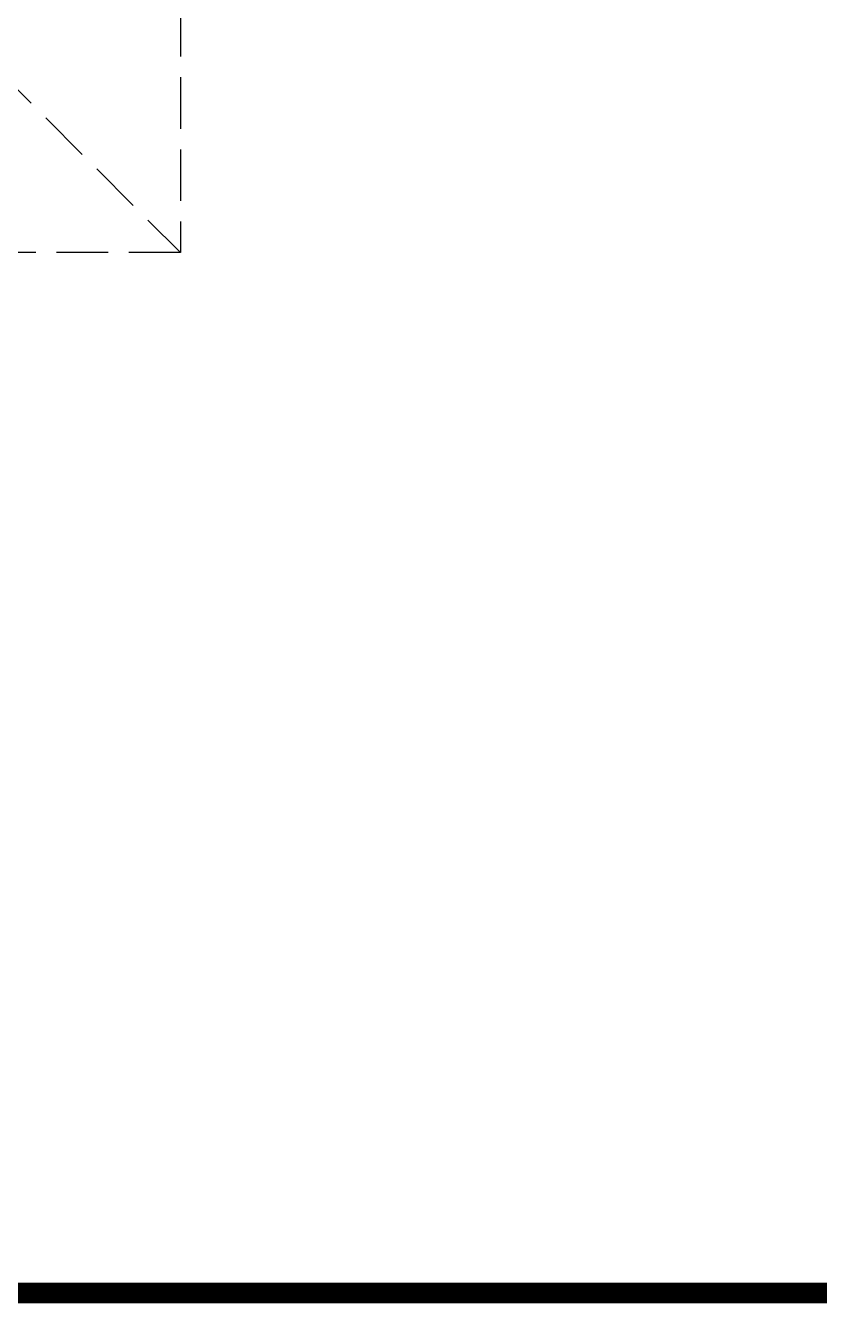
# Model space of a CAD drawing. Extents: x 3002737 to 4077523, y -995787 to -7267.
# Drawn here: x 3479254 to 3483103, y -935437 to -929243 of the extents above; entities that cross this region are included whole.
import ezdxf

# ---------------------------------------------------------------- set-up
doc = ezdxf.new("R2010")
doc.units = 0
doc.header["$LTSCALE"] = 1000
doc.header["$MEASUREMENT"] = 0
doc.linetypes.add('DASH', pattern=[0.35, 0.25, -0.1])
doc.layers.get('0').update_dxf_attribs({"linetype": 'CONTINUOUS'})
doc.layers.add('!!电气', color=1, linetype='CONTINUOUS')
doc.layers.add('卫生间', color=6, linetype='CONTINUOUS')
doc.layers.add('图框', color=147, linetype='CONTINUOUS', lineweight=20)

# ---------------------------------------------------------------- blocks, each defined once
blk = doc.blocks.new('A$C148B7D8E')
at = {"layer": '卫生间', "color": 252, "linetype": 'DASH'}
blk.add_line((2650, -1200), (1750, -2100), dxfattribs=at)
blk.add_lwpolyline([(16100, 14000), (16100, 15400), (7700, 15400), (7700, 10800), (7300, 10800), (7300, 10000), (900, 10000), (900, 9000), (-900, 9000), (-900, -900), (1750, -900), (1750, -2100), (23450, -2100), (23450, -900), (25100, -900)], dxfattribs=at)
blk = doc.blocks.new('A$C5F341E43')
at = {"color": 252, "xscale": -1}
blk.add_blockref('A$C148B7D8E', (50100, 1100), dxfattribs=at)

msp = doc.modelspace()

# ---------------------------------------------------------------- linework, layer by layer
at = {"layer": '图框', "const_width": 100}
msp.add_lwpolyline([(3500451.8, -935386.6), (3500451.8, -877986.6), (3419851.8, -877986.6), (3419851.8, -935386.6)], close=True, dxfattribs=at)

# ---------------------------------------------------------------- block references
at = {"layer": '!!电气'}
msp.add_blockref('A$C5F341E43', (3431654.3, -929343.2), dxfattribs=at)

doc.saveas('drawing.dxf')
